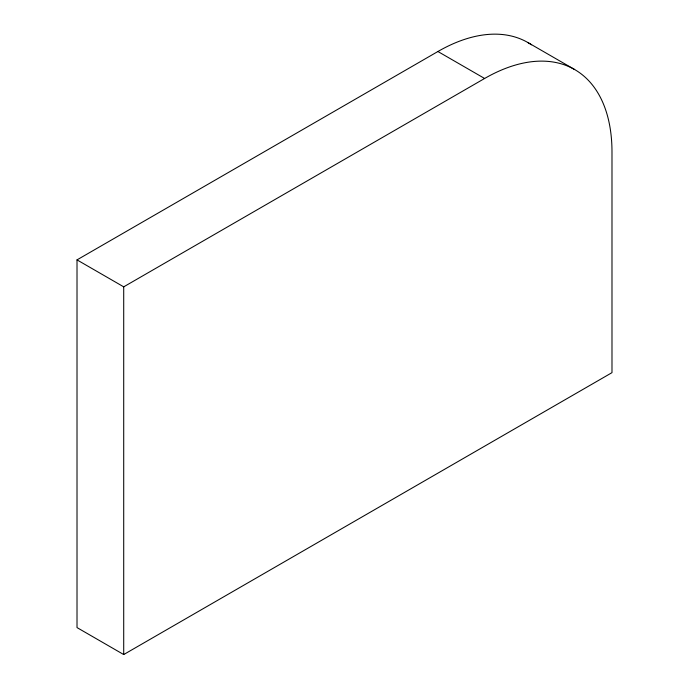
<?xml version="1.0" encoding="UTF-8"?>
<svg xmlns="http://www.w3.org/2000/svg" width="689" height="689" viewBox="0 0 689 689"><rect width="100%" height="100%" fill="white"/><g stroke="black" fill="none" stroke-linecap="round" stroke-linejoin="round"><path stroke-width="1.03" d="M437.911 51.511L484.617 78.477A180.139 104.005 -60 0 1 611.987 152.019L611.987 372.646L123.71 654.55L77.013 627.584L77.013 259.882L437.911 51.511A180.139 104.005 -60 0 1 531.529 44.811M77.013 259.882L123.71 286.839L484.617 78.477M527.981 42.597L574.686 69.555M123.71 286.839L123.71 654.55"/></g></svg>
